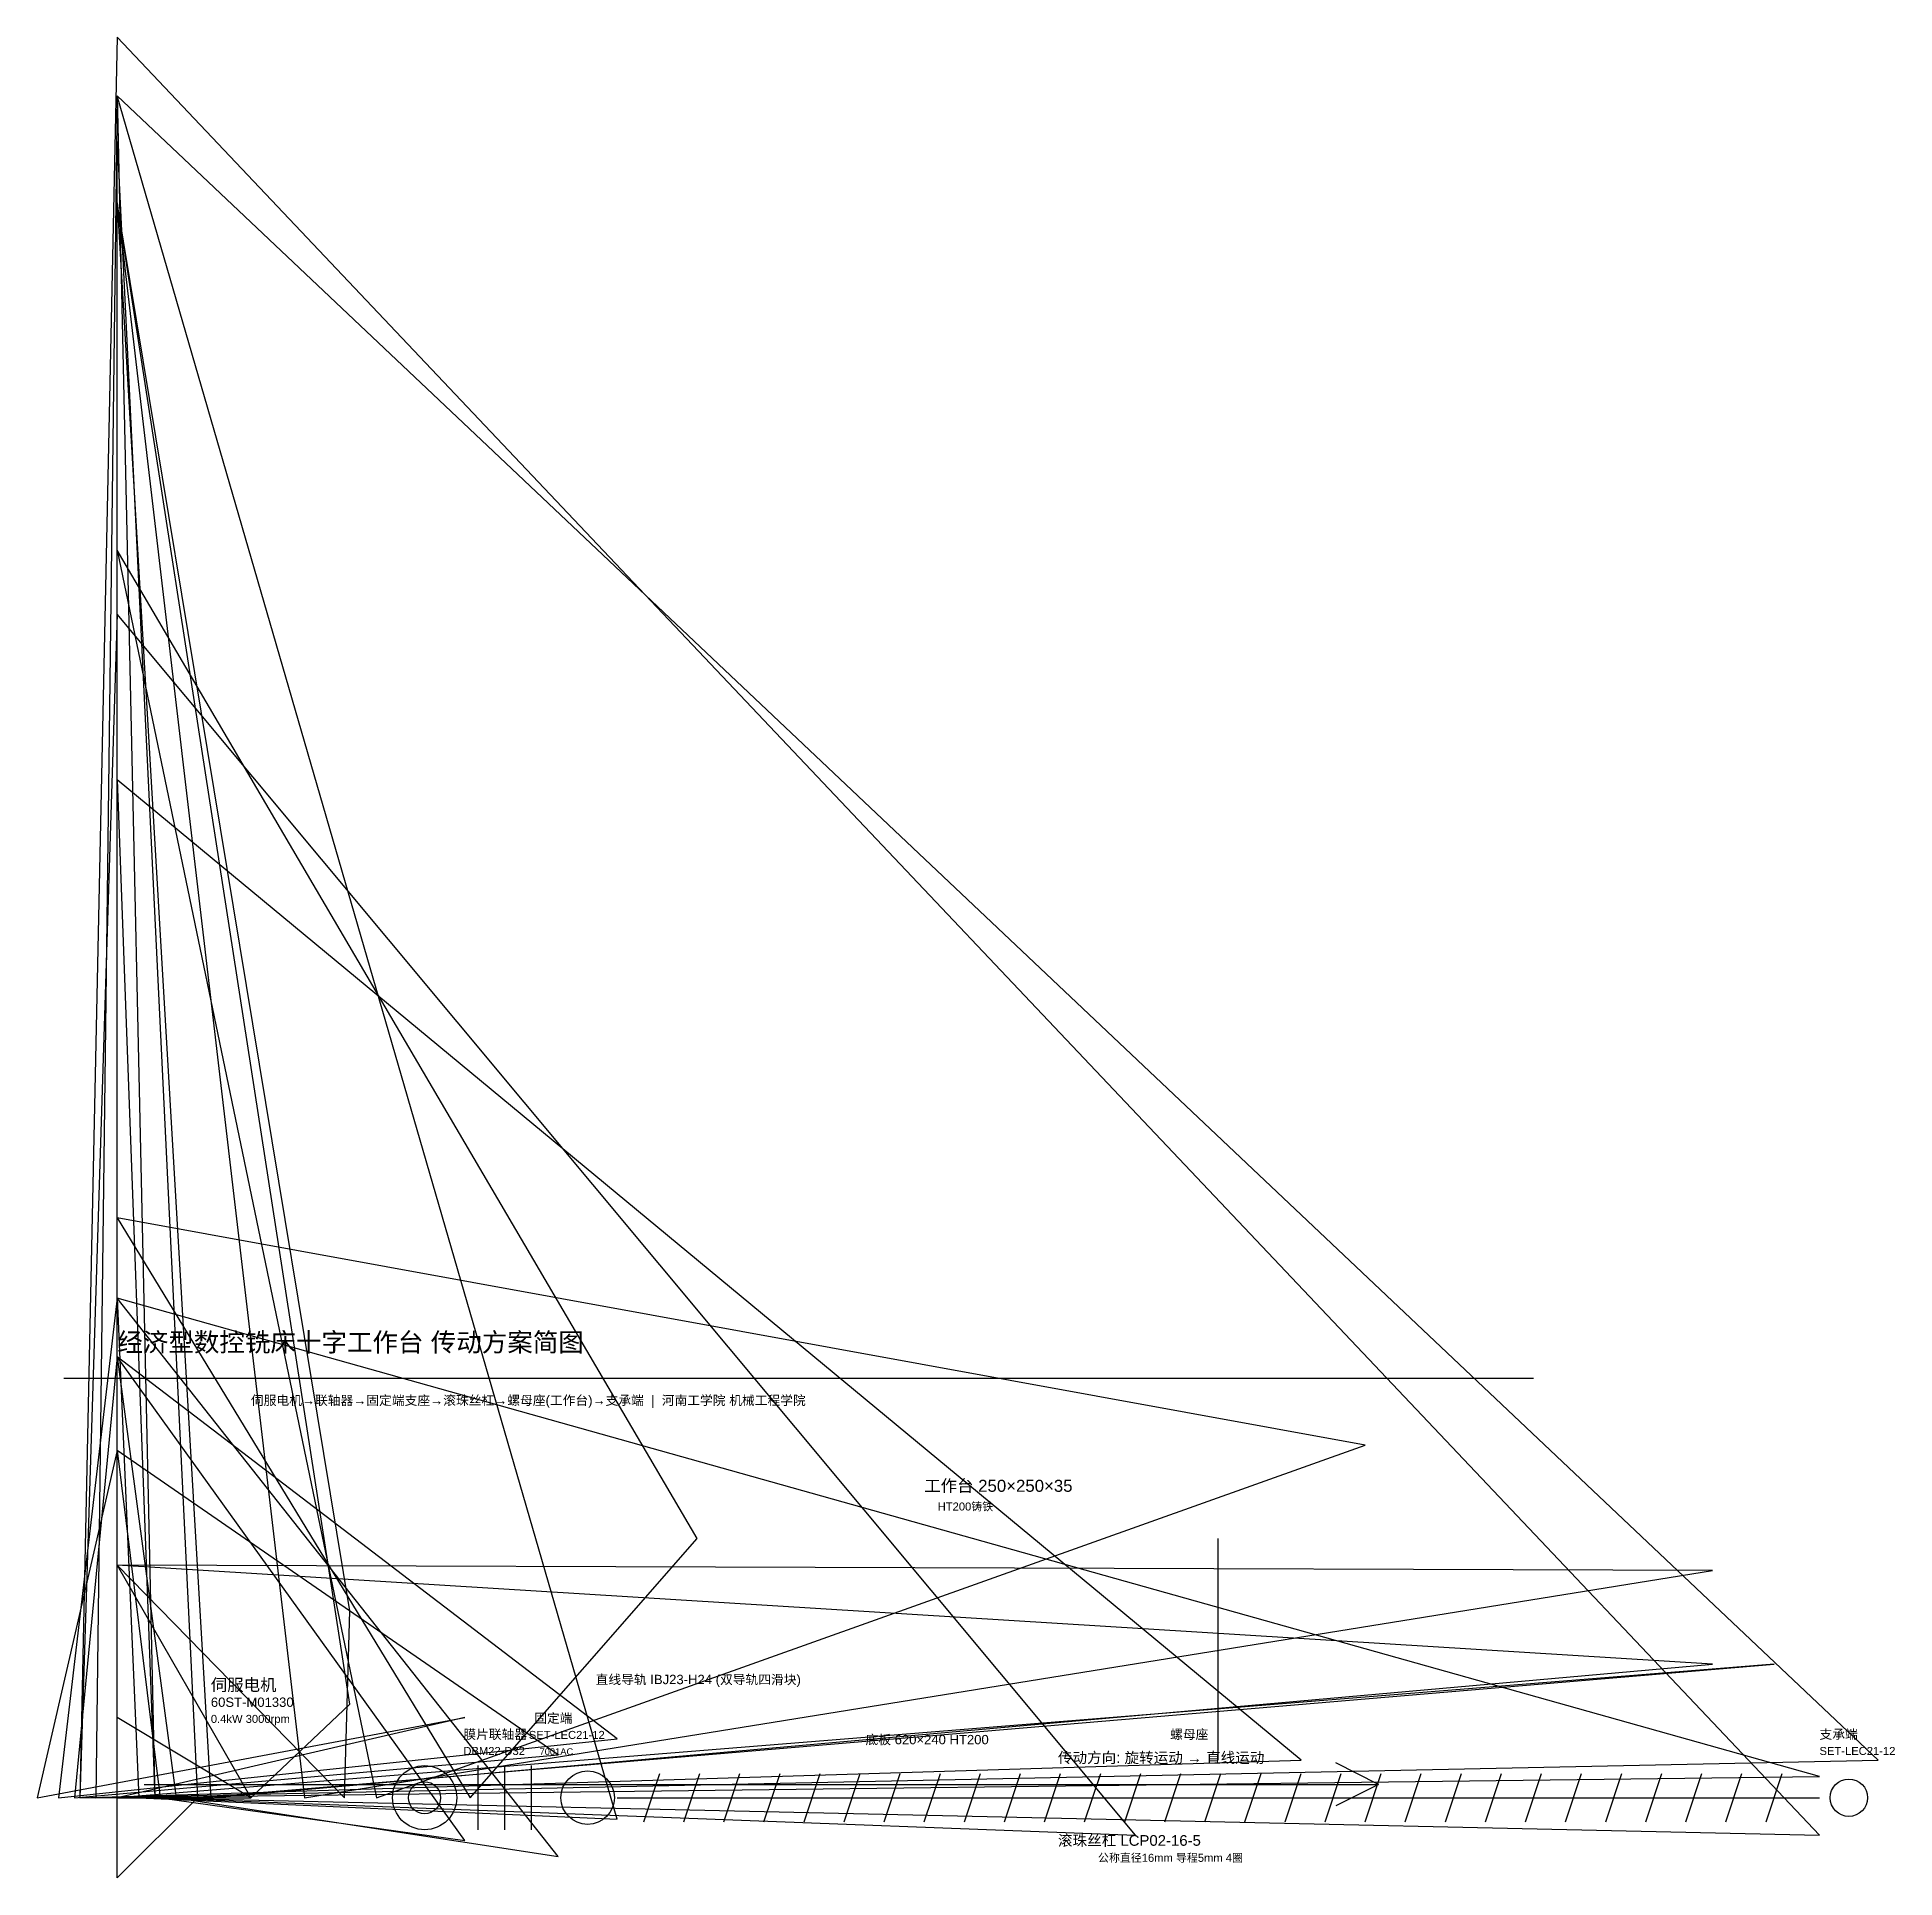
# Model space of a CAD drawing. Header units: millimetres. Extents: x -30 to 665, y -30 to 659.
import ezdxf

# ---------------------------------------------------------------- set-up
doc = ezdxf.new("R2010")
doc.units = ezdxf.units.MM
doc.styles.get("Standard").update_dxf_attribs({"font": 'arial.ttf'})

msp = doc.modelspace()

# ---------------------------------------------------------------- linework, layer by layer
for p, q in [((-20, 157), (530, 157)), ((412, 14), (412, 97)), ((135, -12), (135, 12)), ((145, -12), (145, 12)), ((155, -12), (155, 12)), ((197, -9), (203, 9)), ((212, -9), (218, 9)), ((227, -9), (233, 9)), ((242, -9), (248, 9)), ((257, -9), (263, 9)), ((272, -9), (278, 9)), ((287, -9), (293, 9)), ((302, -9), (308, 9)), ((317, -9), (323, 9)), ((332, -9), (338, 9)), ((347, -9), (353, 9)), ((362, -9), (368, 9)), ((377, -9), (383, 9)), ((392, -9), (398, 9)), ((407, -9), (413, 9)), ((422, -9), (428, 9)), ((437, -9), (443, 9)), ((452, -9), (458, 9)), ((472, 5), (456, 13)), ((467, -9), (473, 9)), ((482, -9), (488, 9)), ((497, -9), (503, 9)), ((512, -9), (518, 9)), ((527, -9), (533, 9)), ((542, -9), (548, 9)), ((557, -9), (563, 9)), ((572, -9), (578, 9)), ((587, -9), (593, 9)), ((602, -9), (608, 9)), ((617, -9), (623, 9)), ((10, 5), (472, 5)), ((187, 0), (637, 0)), ((472, 5), (456, -3))]:
    msp.add_line(p, q)
for points in [[(637, -14), (0, 659), (-14, 0), (659, 14), (0, 637), (14, 0)], [(187, -8), (0, 637), (-8, 0), (637, 8), (0, 187), (8, 0)], [(0, 30), (0, 620), (30, 0), (620, 50), (0, 0), (50, 0)], [(87, 35), (0, 597), (35, 0), (597, 50), (0, 87), (50, 0)], [(87, 70), (0, 597), (70, 0), (597, 85), (0, 87), (85, 0)], [(217, 97), (0, 467), (97, 0), (467, 132), (0, 217), (132, 0)], [(381, -14), (0, 443), (-14, 0), (443, 14), (0, 381), (14, 0)], [(165, -22), (0, 187), (-22, 0), (187, 22), (0, 165), (22, 0)], [(130, -16), (0, 165), (-16, 0), (165, 16), (0, 130), (16, 0)], [(0, -30), (0, 130), (-30, 0), (130, 30), (0, 0), (30, 0)]]:
    msp.add_lwpolyline(points, close=True)
for centre, radius in [((115, 0), 12), ((176, 0), 10), ((648, 0), 7), ((115, 0), 6)]:
    msp.add_circle(centre, radius)

# ---------------------------------------------------------------- texts
for s, height, p in [('经济型数控铣床十字工作台 传动方案简图', 7, (0, 167)), ('伺服电机→联轴器→固定端支座→滚珠丝杠→螺母座(工作台)→支承端  |  河南工学院 机械工程学院', 3.5, (50, 147)), ('工作台 250×250×35', 4.5, (302, 114.5)), ('HT200铸铁', 3, (307, 107.5)), ('伺服电机', 4.5, (35, 40)), ('直线导轨 IBJ23-H24 (双导轨四滑块)', 3.5, (179, 42.5)), ('60ST-M01330', 3.5, (35, 34)), ('0.4kW 3000rpm', 3, (35, 28)), ('固定端', 3.5, (156, 28)), ('膜片联轴器', 3.5, (129.5, 22)), ('SET-LEC21-12', 3, (154, 22)), ('底板 620×240 HT200', 3.5, (280, 20)), ('螺母座', 3.5, (394, 22)), ('支承端', 3.5, (637, 22)), ('DBM22-D32', 3, (129.5, 16)), ('7001AC', 2.5, (158, 16)), ('传动方向: 旋转运动 → 直线运动', 4, (352, 13)), ('SET-LEC21-12', 3, (637, 16)), ('滚珠丝杠 LCP02-16-5', 4, (352, -18)), ('公称直径16mm 导程5mm 4圈', 3, (367, -24))]:
    msp.add_text(s, height=height).set_placement(p)

doc.saveas('drawing.dxf')
